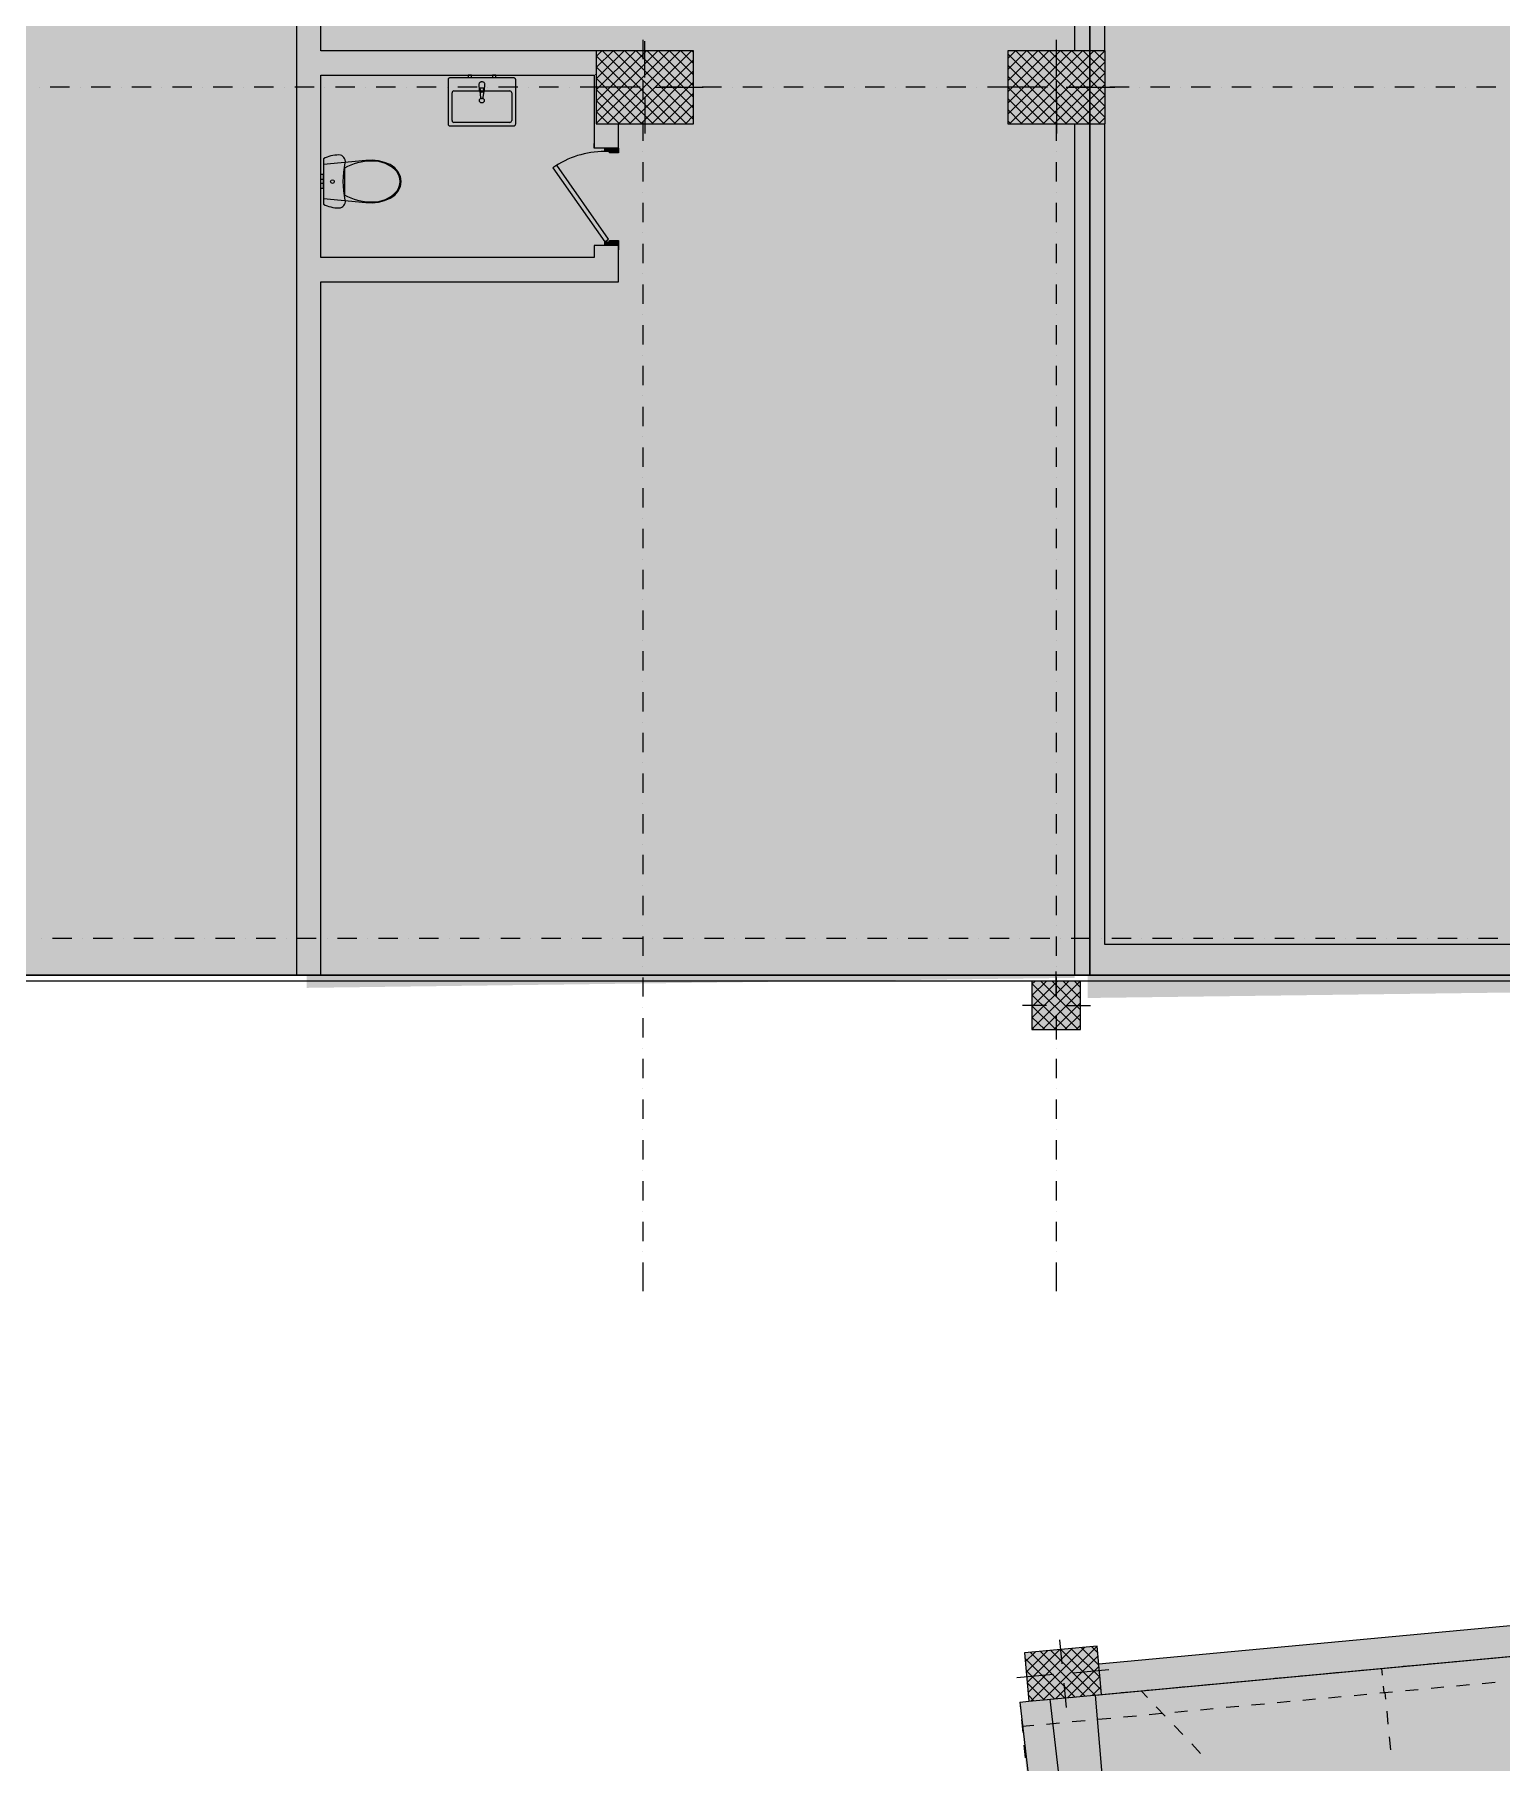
# Model space of a CAD drawing. Header units: centimetres. Extents: x -6559 to 4488, y -7535 to 372.
# Drawn here: x -2125 to -925, y -2466 to -1052 of the extents above; entities that cross this region are included whole.
import ezdxf

# ---------------------------------------------------------------- set-up
doc = ezdxf.new("R2010")
doc.units = ezdxf.units.CM
for name, color, linetype in [('PDF_ - lokalet d', 7, 'Continuous'), ('PDF_A - Muret', 7, 'Continuous'), ('PDF_A - Shtyllat', 7, 'Continuous')]:
    doc.layers.add(name, color=color, linetype=linetype)
for name, color, linetype, true_color in [('PDF_2D Drafting - General', 7, 'Continuous', 0x7f7f7f), ('PDF_A - Akset', 7, 'Continuous', 0xfd4435), ('PDF_A - Fill Zone', 7, 'Continuous', 0x999999), ('PDF_A - Pllaka mbi bodrum', 7, 'Continuous', 0x7f7f7f), ('PDF_A - Rampa', 7, 'Continuous', 0x7f7f7f), ('PDF_A - Sanitaria', 7, 'Continuous', 0x7f7f7f), ('PDF_A - Sutereni Polyline', 7, 'Continuous', 0x029e21)]:
    doc.layers.add(name, color=color, linetype=linetype, true_color=true_color)

msp = doc.modelspace()

# ---------------------------------------------------------------- hatches: boundary and pattern name
at = {"layer": 'PDF_2D Drafting - General', "true_color": 0xf8fdfc, "transparency": 33554559}
msp.add_hatch(color=7, dxfattribs=at).paths.add_polyline_path([(-1908.5, 68.7), (-1901.1, 68.7), (-1901.1, -1821.5), (-2493.1, -1821.5), (-2493.1, 68.7)])
at = {"layer": 'PDF_2D Drafting - General', "true_color": 0xfcfafa, "transparency": 33554559}
msp.add_hatch(color=7, dxfattribs=at).paths.add_polyline_path([(-1269.5, 68.7), (-1262, 68.7), (-1262, -1821.5), (-1901.1, -1821.5), (-1901.1, 68.7)])
at = {"layer": 'PDF_A - Muret', "transparency": 33554559}
for points in [[(-1274.4, -110.4), (-1269.5, -110.4), (-1269.5, 63.7), (-1249.6, 63.7), (-1249.6, -1065.4), (-1274.4, -1065.4), (-1274.4, -548.1), (-1269.5, -548.1), (-1269.5, -369), (-1274.4, -369)], [(-1667.4, -1145), (-1667.4, -1085.3), (-1665.8, -1085.3), (-1665.8, -1125.1), (-1647.5, -1125.1), (-1647.5, -1145)]]:
    msp.add_hatch(color=256, dxfattribs=at).paths.add_polyline_path(points)
at = {"layer": 'PDF_A - Muret', "true_color": 0xffffff, "transparency": 33554559}
for points in [[(-1647.5, -1149), (-1654.9, -1149), (-1654.9, -1147.8), (-1658.9, -1147.8), (-1658.9, -1145), (-1647.5, -1145)], [(-1647.5, -1224.6), (-1658.9, -1224.6), (-1658.9, -1221.8), (-1654.9, -1221.8), (-1654.9, -1220.6), (-1647.5, -1220.6)], [(-748.1, -2338.1), (-745.8, -2362.8), (-686.4, -2357.3), (-688.7, -2332.6), (-181.9, -2285.4), (-176.4, -2309.8), (-1252.4, -2410), (-1254.7, -2385.2)], [(-1319.2, -2416.2), (-1311.8, -2415.4), (-1311.8, -2415.5), (-1294.4, -2413.9), (-1236.7, -2913.1), (-1261.5, -2915.5)]]:
    msp.add_hatch(color=7, dxfattribs=at).paths.add_polyline_path(points)

# ---------------------------------------------------------------- linework, layer by layer
at = {"layer": 'PDF_ - lokalet d', "color": 7, "true_color": 0xffffff, "transparency": 33554559}
for points in [[(-1901.1, -1816.4), (-2501.9, -1824.2), (-1901.1, 63.6), (-2500.3, 71.4)], [(-1274.4, -1823.8), (-1902.7, -1832), (-1274.4, 55.5), (-1901.1, 63.6)], [(-699.4, -1833), (-1263.8, -1840.3), (-699.4, 48), (-1262.2, 55.3)]]:
    msp.add_solid(points, dxfattribs=at)
at = {"layer": 'PDF_A - Akset', "lineweight": 0}
for points in [[(-1627.6, -1056.6), (-1627.6, -1072.4)], [(-1289.4, -1056.6), (-1289.4, -1072.4)], [(-1627.6, -1081.1), (-1627.6, -1081.1)], [(-1289.4, -1081.1), (-1289.4, -1081.1)], [(-2121.3, -1095.3), (-2121.3, -1095.3)], [(-2096.7, -1095.3), (-2112.5, -1095.3)], [(-2088, -1095.3), (-2088, -1095.3)], [(-2063.4, -1095.3), (-2079.2, -1095.3)], [(-2054.6, -1095.3), (-2054.6, -1095.3)], [(-2030.1, -1095.3), (-2045.8, -1095.3)], [(-2021.3, -1095.3), (-2021.3, -1095.3)], [(-1996.7, -1095.3), (-2012.5, -1095.3)], [(-1987.9, -1095.3), (-1987.9, -1095.3)], [(-1963.4, -1095.3), (-1979.2, -1095.3)], [(-1954.6, -1095.3), (-1954.6, -1095.3)], [(-1930, -1095.3), (-1945.8, -1095.3)], [(-1921.3, -1095.3), (-1921.3, -1095.3)], [(-1896.7, -1095.3), (-1912.5, -1095.3)], [(-1887.9, -1095.3), (-1887.9, -1095.3)], [(-1863.4, -1095.3), (-1879.2, -1095.3)], [(-1854.6, -1095.3), (-1854.6, -1095.3)], [(-1830, -1095.3), (-1845.8, -1095.3)], [(-1821.2, -1095.3), (-1821.2, -1095.3)], [(-1796.7, -1095.3), (-1812.5, -1095.3)], [(-1787.9, -1095.3), (-1787.9, -1095.3)], [(-1763.3, -1095.3), (-1779.1, -1095.3)], [(-1754.6, -1095.3), (-1754.6, -1095.3)], [(-1730, -1095.3), (-1745.8, -1095.3)], [(-1721.2, -1095.3), (-1721.2, -1095.3)], [(-1696.7, -1095.3), (-1712.5, -1095.3)], [(-1687.9, -1095.3), (-1687.9, -1095.3)], [(-1663.3, -1095.3), (-1679.1, -1095.3)], [(-1654.5, -1095.3), (-1654.5, -1095.3)], [(-1630, -1095.3), (-1645.8, -1095.3)], [(-1627.6, -1089.9), (-1627.6, -1105.7)], [(-1621.2, -1095.3), (-1621.2, -1095.3)], [(-1596.6, -1095.3), (-1612.4, -1095.3)], [(-1587.9, -1095.3), (-1587.9, -1095.3)], [(-1563.3, -1095.3), (-1579.1, -1095.3)], [(-1554.5, -1095.3), (-1554.5, -1095.3)], [(-1530, -1095.3), (-1545.8, -1095.3)], [(-1521.2, -1095.3), (-1521.2, -1095.3)], [(-1496.6, -1095.3), (-1512.4, -1095.3)], [(-1487.9, -1095.3), (-1487.9, -1095.3)], [(-1463.3, -1095.3), (-1479.1, -1095.3)], [(-1454.5, -1095.3), (-1454.5, -1095.3)], [(-1429.9, -1095.3), (-1445.7, -1095.3)], [(-1421.2, -1095.3), (-1421.2, -1095.3)], [(-1396.6, -1095.3), (-1412.4, -1095.3)], [(-1387.8, -1095.3), (-1387.8, -1095.3)], [(-1363.3, -1095.3), (-1379.1, -1095.3)], [(-1354.5, -1095.3), (-1354.5, -1095.3)], [(-1329.9, -1095.3), (-1345.7, -1095.3)], [(-1321.2, -1095.3), (-1321.2, -1095.3)], [(-1296.6, -1095.3), (-1312.4, -1095.3)], [(-1289.4, -1089.9), (-1289.4, -1105.7)], [(-1287.8, -1095.3), (-1287.8, -1095.3)], [(-1263.2, -1095.3), (-1279, -1095.3)], [(-1254.5, -1095.3), (-1254.5, -1095.3)], [(-1229.9, -1095.3), (-1245.7, -1095.3)], [(-1221.1, -1095.3), (-1221.1, -1095.3)], [(-1196.6, -1095.3), (-1212.4, -1095.3)], [(-1187.8, -1095.3), (-1187.8, -1095.3)], [(-1163.2, -1095.3), (-1179, -1095.3)], [(-1154.5, -1095.3), (-1154.5, -1095.3)], [(-1129.9, -1095.3), (-1145.7, -1095.3)], [(-1121.1, -1095.3), (-1121.1, -1095.3)], [(-1096.5, -1095.3), (-1112.3, -1095.3)], [(-1087.8, -1095.3), (-1087.8, -1095.3)], [(-1063.2, -1095.3), (-1079, -1095.3)], [(-1054.4, -1095.3), (-1054.4, -1095.3)], [(-1029.9, -1095.3), (-1045.7, -1095.3)], [(-1021.1, -1095.3), (-1021.1, -1095.3)], [(-996.5, -1095.3), (-1012.3, -1095.3)], [(-987.8, -1095.3), (-987.8, -1095.3)], [(-963.2, -1095.3), (-979, -1095.3)], [(-954.4, -1095.3), (-954.4, -1095.3)], [(-929.9, -1095.3), (-945.6, -1095.3)], [(-1627.6, -1114.5), (-1627.6, -1114.5)], [(-1289.4, -1114.5), (-1289.4, -1114.5)], [(-1627.6, -1123.2), (-1627.6, -1139)], [(-1289.4, -1123.2), (-1289.4, -1139)], [(-1627.6, -1147.8), (-1627.6, -1147.8)], [(-1627.6, -1156.6), (-1627.6, -1172.4)], [(-1289.4, -1147.8), (-1289.4, -1147.8)], [(-1289.4, -1156.6), (-1289.4, -1172.4)], [(-1627.6, -1181.2), (-1627.6, -1181.2)], [(-1289.4, -1181.2), (-1289.4, -1181.2)], [(-1627.6, -1189.9), (-1627.6, -1205.7)], [(-1289.4, -1189.9), (-1289.4, -1205.7)], [(-1627.6, -1214.5), (-1627.6, -1214.5)], [(-1289.4, -1214.5), (-1289.4, -1214.5)], [(-1627.6, -1223.3), (-1627.6, -1239.1)], [(-1289.4, -1223.3), (-1289.4, -1239.1)], [(-1627.6, -1247.8), (-1627.6, -1247.8)], [(-1627.6, -1256.6), (-1627.6, -1272.4)], [(-1289.4, -1247.8), (-1289.4, -1247.8)], [(-1289.4, -1256.6), (-1289.4, -1272.4)], [(-1627.6, -1281.2), (-1627.6, -1281.2)], [(-1289.4, -1281.2), (-1289.4, -1281.2)], [(-1627.6, -1289.9), (-1627.6, -1305.7)], [(-1289.4, -1289.9), (-1289.4, -1305.7)], [(-1627.6, -1314.5), (-1627.6, -1314.5)], [(-1289.4, -1314.5), (-1289.4, -1314.5)], [(-1627.6, -1323.3), (-1627.6, -1339.1)], [(-1289.4, -1323.3), (-1289.4, -1339.1)], [(-1627.6, -1347.8), (-1627.6, -1347.8)], [(-1627.6, -1356.6), (-1627.6, -1372.4)], [(-1289.4, -1347.8), (-1289.4, -1347.8)], [(-1289.4, -1356.6), (-1289.4, -1372.4)], [(-1627.6, -1381.2), (-1627.6, -1381.2)], [(-1289.4, -1381.2), (-1289.4, -1381.2)], [(-1627.6, -1390), (-1627.6, -1405.8)], [(-1289.4, -1390), (-1289.4, -1405.8)], [(-1627.6, -1414.5), (-1627.6, -1414.5)], [(-1627.6, -1423.3), (-1627.6, -1439.1)], [(-1289.4, -1414.5), (-1289.4, -1414.5)], [(-1289.4, -1423.3), (-1289.4, -1439.1)], [(-1627.6, -1447.9), (-1627.6, -1447.9)], [(-1289.4, -1447.9), (-1289.4, -1447.9)], [(-1627.6, -1456.6), (-1627.6, -1472.4)], [(-1289.4, -1456.6), (-1289.4, -1472.4)], [(-1627.6, -1481.2), (-1627.6, -1481.2)], [(-1289.4, -1481.2), (-1289.4, -1481.2)], [(-1627.6, -1490), (-1627.6, -1505.8)], [(-1289.4, -1490), (-1289.4, -1505.8)], [(-1627.6, -1514.5), (-1627.6, -1514.5)], [(-1627.6, -1523.3), (-1627.6, -1539.1)], [(-1289.4, -1514.5), (-1289.4, -1514.5)], [(-1289.4, -1523.3), (-1289.4, -1539.1)], [(-1627.6, -1547.9), (-1627.6, -1547.9)], [(-1289.4, -1547.9), (-1289.4, -1547.9)], [(-1627.6, -1556.7), (-1627.6, -1572.5)], [(-1289.4, -1556.7), (-1289.4, -1572.5)], [(-1627.6, -1581.2), (-1627.6, -1581.2)], [(-1289.4, -1581.2), (-1289.4, -1581.2)], [(-1627.6, -1590), (-1627.6, -1605.8)], [(-1289.4, -1590), (-1289.4, -1605.8)], [(-1627.6, -1614.6), (-1627.6, -1614.6)], [(-1627.6, -1623.3), (-1627.6, -1639.1)], [(-1289.4, -1614.6), (-1289.4, -1614.6)], [(-1289.4, -1623.3), (-1289.4, -1639.1)], [(-1627.6, -1647.9), (-1627.6, -1647.9)], [(-1289.4, -1647.9), (-1289.4, -1647.9)], [(-1627.6, -1656.7), (-1627.6, -1672.5)], [(-1289.4, -1656.7), (-1289.4, -1672.5)], [(-1627.6, -1681.2), (-1627.6, -1681.2)], [(-1289.4, -1681.2), (-1289.4, -1681.2)], [(-1627.6, -1690), (-1627.6, -1705.8)], [(-1289.4, -1690), (-1289.4, -1705.8)], [(-1627.6, -1714.6), (-1627.6, -1714.6)], [(-1627.6, -1723.3), (-1627.6, -1739.1)], [(-1289.4, -1714.6), (-1289.4, -1714.6)], [(-1289.4, -1723.3), (-1289.4, -1739.1)], [(-1627.6, -1747.9), (-1627.6, -1747.9)], [(-1289.4, -1747.9), (-1289.4, -1747.9)], [(-1627.6, -1756.7), (-1627.6, -1772.5)], [(-1289.4, -1756.7), (-1289.4, -1772.5)], [(-2119.5, -1791.6), (-2119.5, -1791.6)], [(-2094.9, -1791.6), (-2110.7, -1791.6)], [(-2086.2, -1791.6), (-2086.2, -1791.6)], [(-2061.6, -1791.6), (-2077.4, -1791.6)], [(-2052.8, -1791.6), (-2052.8, -1791.6)], [(-2028.3, -1791.6), (-2044.1, -1791.6)], [(-2019.5, -1791.6), (-2019.5, -1791.6)], [(-1994.9, -1791.6), (-2010.7, -1791.6)], [(-1986.2, -1791.6), (-1986.2, -1791.6)], [(-1961.6, -1791.6), (-1977.4, -1791.6)], [(-1952.8, -1791.6), (-1952.8, -1791.6)], [(-1928.3, -1791.6), (-1944, -1791.6)], [(-1919.5, -1791.6), (-1919.5, -1791.6)], [(-1894.9, -1791.6), (-1910.7, -1791.6)], [(-1886.1, -1791.6), (-1886.1, -1791.6)], [(-1861.6, -1791.6), (-1877.4, -1791.6)], [(-1852.8, -1791.6), (-1852.8, -1791.6)], [(-1828.2, -1791.6), (-1844, -1791.6)], [(-1819.5, -1791.6), (-1819.5, -1791.6)], [(-1794.9, -1791.6), (-1810.7, -1791.6)], [(-1786.1, -1791.6), (-1786.1, -1791.6)], [(-1761.6, -1791.6), (-1777.3, -1791.6)], [(-1752.8, -1791.6), (-1752.8, -1791.6)], [(-1728.2, -1791.6), (-1744, -1791.6)], [(-1719.4, -1791.6), (-1719.4, -1791.6)], [(-1694.9, -1791.6), (-1710.7, -1791.6)], [(-1686.1, -1791.6), (-1686.1, -1791.6)], [(-1661.5, -1791.6), (-1677.3, -1791.6)], [(-1652.8, -1791.6), (-1652.8, -1791.6)], [(-1628.2, -1791.6), (-1644, -1791.6)], [(-1627.6, -1781.3), (-1627.6, -1781.3)], [(-1627.6, -1790), (-1627.6, -1805.8)], [(-1619.4, -1791.6), (-1619.4, -1791.6)], [(-1594.9, -1791.6), (-1610.7, -1791.6)], [(-1586.1, -1791.6), (-1586.1, -1791.6)], [(-1561.5, -1791.6), (-1577.3, -1791.6)], [(-1552.7, -1791.6), (-1552.7, -1791.6)], [(-1528.2, -1791.6), (-1544, -1791.6)], [(-1519.4, -1791.6), (-1519.4, -1791.6)], [(-1494.8, -1791.6), (-1510.6, -1791.6)], [(-1486.1, -1791.6), (-1486.1, -1791.6)], [(-1461.5, -1791.6), (-1477.3, -1791.6)], [(-1452.7, -1791.6), (-1452.7, -1791.6)], [(-1428.2, -1791.6), (-1444, -1791.6)], [(-1419.4, -1791.6), (-1419.4, -1791.6)], [(-1394.8, -1791.6), (-1410.6, -1791.6)], [(-1386, -1791.6), (-1386, -1791.6)], [(-1361.5, -1791.6), (-1377.3, -1791.6)], [(-1352.7, -1791.6), (-1352.7, -1791.6)], [(-1328.1, -1791.6), (-1343.9, -1791.6)], [(-1319.4, -1791.6), (-1319.4, -1791.6)], [(-1294.8, -1791.6), (-1310.6, -1791.6)], [(-1289.4, -1781.3), (-1289.4, -1781.3)], [(-1289.4, -1790), (-1289.4, -1805.8)], [(-1286, -1791.6), (-1286, -1791.6)], [(-1261.5, -1791.6), (-1277.3, -1791.6)], [(-1252.7, -1791.6), (-1252.7, -1791.6)], [(-1228.1, -1791.6), (-1243.9, -1791.6)], [(-1219.4, -1791.6), (-1219.4, -1791.6)], [(-1194.8, -1791.6), (-1210.6, -1791.6)], [(-1186, -1791.6), (-1186, -1791.6)], [(-1161.4, -1791.6), (-1177.2, -1791.6)], [(-1152.7, -1791.6), (-1152.7, -1791.6)], [(-1128.1, -1791.6), (-1143.9, -1791.6)], [(-1119.3, -1791.6), (-1119.3, -1791.6)], [(-1094.8, -1791.6), (-1110.6, -1791.6)], [(-1086, -1791.6), (-1086, -1791.6)], [(-1061.4, -1791.6), (-1077.2, -1791.6)], [(-1052.7, -1791.6), (-1052.7, -1791.6)], [(-1028.1, -1791.6), (-1043.9, -1791.6)], [(-1019.3, -1791.6), (-1019.3, -1791.6)], [(-994.7, -1791.6), (-1010.5, -1791.6)], [(-986, -1791.6), (-986, -1791.6)], [(-961.4, -1791.6), (-977.2, -1791.6)], [(-952.6, -1791.6), (-952.6, -1791.6)], [(-928.1, -1791.6), (-943.9, -1791.6)], [(-1627.6, -1814.6), (-1627.6, -1814.6)], [(-1289.4, -1814.6), (-1289.4, -1814.6)], [(-1627.6, -1823.4), (-1627.6, -1839.2)], [(-1289.4, -1823.4), (-1289.4, -1839.2)], [(-1627.6, -1847.9), (-1627.6, -1847.9)], [(-1289.4, -1847.9), (-1289.4, -1847.9)], [(-1627.6, -1856.7), (-1627.6, -1872.5)], [(-1289.4, -1856.7), (-1289.4, -1872.5)], [(-1627.6, -1881.3), (-1627.6, -1881.3)], [(-1627.6, -1890), (-1627.6, -1905.8)], [(-1289.4, -1881.3), (-1289.4, -1881.3)], [(-1289.4, -1890), (-1289.4, -1905.8)], [(-1627.6, -1914.6), (-1627.6, -1914.6)], [(-1289.4, -1914.6), (-1289.4, -1914.6)], [(-1627.6, -1923.4), (-1627.6, -1939.2)], [(-1289.4, -1923.4), (-1289.4, -1939.2)], [(-1627.6, -1948), (-1627.6, -1948)], [(-1289.4, -1948), (-1289.4, -1948)], [(-1627.6, -1956.7), (-1627.6, -1972.5)], [(-1289.4, -1956.7), (-1289.4, -1972.5)], [(-1627.6, -1981.3), (-1627.6, -1981.3)], [(-1627.6, -1990.1), (-1627.6, -2005.9)], [(-1289.4, -1981.3), (-1289.4, -1981.3)], [(-1289.4, -1990.1), (-1289.4, -2005.9)], [(-1627.6, -2014.6), (-1627.6, -2014.6)], [(-1289.4, -2014.6), (-1289.4, -2014.6)], [(-1627.6, -2023.4), (-1627.6, -2039.2)], [(-1289.4, -2023.4), (-1289.4, -2039.2)], [(-1627.6, -2048), (-1627.6, -2048)], [(-1289.4, -2048), (-1289.4, -2048)], [(-1627.6, -2056.7), (-1627.6, -2080.1)], [(-1289.4, -2056.7), (-1289.4, -2080.1)]]:
    msp.add_lwpolyline(points, dxfattribs=at)
at = {"layer": 'PDF_A - Fill Zone', "lineweight": 0}
for points in [[(-1262, 68.7), (-1262, -1821.5)], [(-1262, -1821.5), (-1262, 68.7)], [(-1262, -1821.5), (-2697, -1821.5)], [(-699.4, -1821.5), (-1262, -1821.5)]]:
    msp.add_lwpolyline(points, dxfattribs=at)
at = {"layer": 'PDF_A - Fill Zone', "color": 254, "true_color": 0xcccccc, "transparency": 33554559}
msp.add_solid([(-2697, 68.7), (-1262, 68.7), (-2697, -1821.5), (-1262, -1821.5)], dxfattribs=at)
at = {"layer": 'PDF_A - Fill Zone', "color": 7, "true_color": 0xfbf7f7, "transparency": 33554559}
msp.add_solid([(-699.4, 68.7), (-699.4, -1821.5), (-1262, 68.7), (-1262, -1821.5)], dxfattribs=at)
at = {"layer": 'PDF_A - Muret', "lineweight": 0}
for points in [[(-1911, 63.7), (-1911, -1821.5)], [(-1891.1, -1065.4), (-1891.1, 63.7)], [(-1249.6, -1065.4), (-1249.6, 63.7)], [(-1274.4, -548.1), (-1274.4, -1065.4)], [(-1665.8, -1065.4), (-1891.1, -1065.4)], [(-1891.1, -1234.6), (-1891.1, -1085.3)], [(-1891.1, -1085.3), (-1667.4, -1085.3)], [(-1667.4, -1085.3), (-1667.4, -1145)], [(-1647.5, -1145), (-1647.5, -1125.1)], [(-1274.4, -1125.1), (-1274.4, -1821.5)], [(-1249.6, -1796.6), (-1249.6, -1125.1)], [(-1667.4, -1145), (-1667.4, -1141.3)], [(-1647.5, -1145), (-1647.5, -1141.3)], [(-1658.9, -1145), (-1667.4, -1145)], [(-1647.5, -1145), (-1658.9, -1145)], [(-1667.4, -1224.6), (-1667.4, -1228.3)], [(-1658.9, -1224.6), (-1667.4, -1224.6)], [(-1667.4, -1224.6), (-1667.4, -1234.6)], [(-1647.5, -1224.6), (-1658.9, -1224.6)], [(-1647.5, -1224.6), (-1647.5, -1228.3)], [(-1647.5, -1234.6), (-1647.5, -1224.6)], [(-1667.4, -1234.6), (-1891.1, -1234.6)], [(-1647.5, -1254.4), (-1647.5, -1234.6)], [(-1891.1, -1821.5), (-1891.1, -1254.4)], [(-1891.1, -1254.4), (-1647.5, -1254.4)], [(-895.9, -1796.6), (-1249.6, -1796.6)], [(-1911, -1821.5), (-1891.1, -1821.5)], [(-1274.4, -1821.5), (-1249.6, -1821.5)], [(-1249.6, -1821.5), (-757.1, -1821.5)]]:
    msp.add_lwpolyline(points, dxfattribs=at)
at = {"layer": 'PDF_A - Muret', "color": 8, "lineweight": 0, "true_color": 0x7f7f7f}
for points in [[(-1667.4, -1145), (-1667.4, -1141.3)], [(-1667.4, -1145), (-1667.4, -1141.3)], [(-1647.5, -1145), (-1647.5, -1141.3)], [(-1647.5, -1145), (-1647.5, -1141.3)], [(-1698.1, -1158.9), (-1701.4, -1161.2)], [(-1655.7, -1219.5), (-1698.1, -1158.9)], [(-1658.9, -1145), (-1667.4, -1145)], [(-1658.9, -1145), (-1667.4, -1145)], [(-1658.9, -1147.8), (-1658.9, -1145)], [(-1658.9, -1145), (-1647.5, -1145)], [(-1647.5, -1145), (-1658.9, -1145)], [(-1647.5, -1145), (-1658.9, -1145)], [(-1654.9, -1147.8), (-1658.9, -1147.8)], [(-1654.9, -1149), (-1654.9, -1147.8)], [(-1647.5, -1149), (-1654.9, -1149)], [(-1647.5, -1145), (-1647.5, -1149)], [(-1701.4, -1161.2), (-1658.9, -1221.8)], [(-1658.9, -1224.6), (-1667.4, -1224.6)], [(-1658.9, -1224.6), (-1667.4, -1224.6)], [(-1667.4, -1224.6), (-1667.4, -1228.3)], [(-1667.4, -1224.6), (-1667.4, -1228.3)], [(-1658.9, -1221.8), (-1655.7, -1219.5)], [(-1658.9, -1224.6), (-1658.9, -1221.8)], [(-1658.9, -1221.8), (-1654.9, -1221.8)], [(-1647.5, -1224.6), (-1658.9, -1224.6)], [(-1647.5, -1224.6), (-1658.9, -1224.6)], [(-1647.5, -1224.6), (-1658.9, -1224.6)], [(-1654.9, -1221.8), (-1654.9, -1220.6)], [(-1654.9, -1220.6), (-1647.5, -1220.6)], [(-1647.5, -1220.6), (-1647.5, -1224.6)], [(-1647.5, -1224.6), (-1647.5, -1228.3)], [(-1647.5, -1224.6), (-1647.5, -1228.3)]]:
    msp.add_lwpolyline(points, dxfattribs=at)
at = {"layer": 'PDF_A - Muret', "color": 253, "lineweight": 0, "true_color": 0xaaaaaa}
for points in [[(-1252.4, -2410), (-176.4, -2309.8)], [(-748.1, -2338.1), (-1254.7, -2385.2)], [(-1319.2, -2416.2), (-1311.8, -2415.4)], [(-1319.2, -2416.2), (-1261.5, -2915.5)], [(-1236.7, -2913.1), (-1294.4, -2413.9)]]:
    msp.add_lwpolyline(points, dxfattribs=at)
at = {"layer": 'PDF_A - Muret', "color": 8, "lineweight": 0, "true_color": 0x7f7f7f}
msp.add_arc((-1658.9, -1221.9), 74.1, 90.0166, 124.9792, dxfattribs=at)
at = {"layer": 'PDF_A - Muret', "transparency": 33554559}
for points in [[(-1911, 63.7), (-1891.1, 63.7), (-1911, -1821.5), (-1891.1, -1821.5)], [(-1667.4, -1065.4), (-1667.4, -1085.3), (-1891.1, -1065.4), (-1891.1, -1085.3)], [(-1667.4, -1065.4), (-1665.8, -1065.4), (-1667.4, -1085.3), (-1665.8, -1083.8)], [(-1665.8, -1083.8), (-1665.8, -1085.3), (-1667.4, -1085.3)], [(-1274.4, -1796.6), (-1274.4, -1125.1), (-1249.6, -1796.6), (-1249.6, -1125.1)], [(-1667.4, -1234.6), (-1667.4, -1224.6), (-1647.5, -1234.6), (-1647.5, -1224.6)], [(-1667.4, -1234.6), (-1667.4, -1254.4), (-1891.1, -1234.6), (-1891.1, -1254.4)], [(-1647.5, -1234.6), (-1647.5, -1254.4), (-1667.4, -1234.6)], [(-1667.4, -1254.4), (-1667.4, -1234.6), (-1647.5, -1254.4)], [(-1249.6, -1796.6), (-1249.6, -1821.5), (-1274.4, -1821.5)], [(-1249.6, -1796.6), (-1274.4, -1821.5), (-1274.4, -1796.6)], [(-757.1, -1796.6), (-757.1, -1821.5), (-1249.6, -1796.6), (-1249.6, -1821.5)]]:
    msp.add_solid(points, dxfattribs=at)
at = {"layer": 'PDF_A - Muret', "color": 7, "true_color": 0xffffff, "transparency": 33554559}
msp.add_solid([(-1701.4, -1161.2), (-1698.1, -1158.9), (-1658.9, -1221.8), (-1655.7, -1219.5)], dxfattribs=at)
at = {"layer": 'PDF_A - Pllaka mbi bodrum', "lineweight": 0}
for points in [[(-244.6, -1826.5), (-5024.8, -1826.4)], [(-244.6, -1826.5), (-5024.8, -1826.4)], [(-1257.3, -2410.5), (-136.7, -2306.2)], [(-1257.3, -2410.5), (-136.7, -2306.2)], [(-1215, -2911.1), (-1257.3, -2410.5)], [(-1215, -2911.1), (-1257.3, -2410.5)]]:
    msp.add_lwpolyline(points, dxfattribs=at)
at = {"layer": 'PDF_A - Rampa', "lineweight": 0}
for points in [[(-1026.6, -2389), (-1016.1, -2388)], [(-1023.4, -2388.7), (-1022.9, -2394.1)], [(-1005.6, -2387), (-995.1, -2386.1)], [(-984.7, -2385.1), (-974.2, -2384.1)], [(-963.7, -2383.1), (-953.2, -2382.2)], [(-942.7, -2381.2), (-932.2, -2380.2)], [(-1173.4, -2402.7), (-1162.9, -2401.7)], [(-1152.4, -2400.7), (-1141.9, -2399.7)], [(-1131.4, -2398.8), (-1120.9, -2397.8)], [(-1110.5, -2396.8), (-1100, -2395.8)], [(-1089.5, -2394.8), (-1079, -2393.9)], [(-1068.5, -2392.9), (-1058, -2391.9)], [(-1047.6, -2390.9), (-1037.1, -2390)], [(-961.9, -2402.9), (-951.4, -2402)], [(-961.9, -2402.9), (-951.4, -2402)], [(-940.9, -2401), (-930.4, -2400)], [(-940.9, -2401), (-930.4, -2400)], [(-1319.2, -2416.2), (-1309.6, -2415.3)], [(-1319.2, -2416.2), (-1318.7, -2421.7)], [(-1299.1, -2414.4), (-1288.7, -2413.4)], [(-1278.2, -2412.4), (-1267.7, -2411.4)], [(-1257.2, -2410.5), (-1246.7, -2409.5)], [(-1236.2, -2408.5), (-1225.8, -2407.5)], [(-1220.1, -2407), (-1214.9, -2412.5)], [(-1215.3, -2406.6), (-1204.8, -2405.6)], [(-1194.3, -2404.6), (-1183.8, -2403.6)], [(-1108.6, -2416.6), (-1098.1, -2415.6)], [(-1108.6, -2416.6), (-1098.1, -2415.6)], [(-1087.6, -2414.7), (-1077.2, -2413.7)], [(-1087.6, -2414.7), (-1077.2, -2413.7)], [(-1066.7, -2412.7), (-1056.2, -2411.7)], [(-1066.7, -2412.7), (-1056.2, -2411.7)], [(-1045.7, -2410.8), (-1035.2, -2409.8)], [(-1045.7, -2410.8), (-1035.2, -2409.8)], [(-1024.7, -2408.8), (-1014.3, -2407.8)], [(-1024.7, -2408.8), (-1014.3, -2407.8)], [(-1022, -2403.1), (-1021.5, -2408.5)], [(-1019.7, -2413.8), (-1020.2, -2408.4)], [(-1003.8, -2406.9), (-993.3, -2405.9)], [(-1003.8, -2406.9), (-993.3, -2405.9)], [(-982.8, -2404.9), (-972.3, -2403.9)], [(-982.8, -2404.9), (-972.3, -2403.9)], [(-1317.9, -2430.5), (-1316.9, -2441)], [(-1255.4, -2430.3), (-1244.9, -2429.3)], [(-1255.4, -2430.3), (-1244.9, -2429.3)], [(-1234.4, -2428.3), (-1223.9, -2427.4)], [(-1234.4, -2428.3), (-1223.9, -2427.4)], [(-1213.4, -2426.4), (-1203, -2425.4)], [(-1213.4, -2426.4), (-1203, -2425.4)], [(-1207.7, -2420.1), (-1200.4, -2427.7)], [(-1192.5, -2424.4), (-1182, -2423.4)], [(-1192.5, -2424.4), (-1182, -2423.4)], [(-1171.5, -2422.5), (-1161, -2421.5)], [(-1171.5, -2422.5), (-1161, -2421.5)], [(-1150.5, -2420.5), (-1140.1, -2419.5)], [(-1150.5, -2420.5), (-1140.1, -2419.5)], [(-1129.6, -2418.6), (-1119.1, -2417.6)], [(-1129.6, -2418.6), (-1119.1, -2417.6)], [(-1017.8, -2434.3), (-1018.8, -2423.8)], [(-1317.4, -2436), (-1307.8, -2435.2)], [(-1317.4, -2436), (-1307.8, -2435.2)], [(-1297.3, -2434.2), (-1286.8, -2433.2)], [(-1297.3, -2434.2), (-1286.8, -2433.2)], [(-1276.3, -2432.2), (-1265.8, -2431.3)], [(-1276.3, -2432.2), (-1265.8, -2431.3)], [(-1193.1, -2435.3), (-1185.8, -2442.9)], [(-1015.8, -2455.2), (-1016.8, -2444.8)], [(-1315.9, -2451.5), (-1314.9, -2461.9)], [(-1178.6, -2450.5), (-1171.3, -2458.2)]]:
    msp.add_lwpolyline(points, dxfattribs=at)
at = {"layer": 'PDF_A - Rampa', "color": 7, "true_color": 0xffffff, "transparency": 33554559}
msp.add_solid([(-1319.2, -2416.2), (-136.4, -2306.1), (-1272.6, -2916.5), (-89.9, -2806.4)], dxfattribs=at)
at = {"layer": 'PDF_A - Sanitaria', "lineweight": 0}
for points in [[(-1786.7, -1088.5), (-1786.6, -1088.2)], [(-1786.6, -1088.2), (-1786.4, -1087.9)], [(-1786.4, -1087.9), (-1786.2, -1087.6)], [(-1786.2, -1087.6), (-1785.9, -1087.5)], [(-1785.9, -1087.5), (-1785.6, -1087.4)], [(-1785.6, -1087.4), (-1785.3, -1087.3)], [(-1785.3, -1087.3), (-1733.5, -1087.3)], [(-1768, -1085.3), (-1770.7, -1085.3)], [(-1770.7, -1085.3), (-1770.7, -1087.3)], [(-1770.7, -1087.3), (-1768, -1087.3)], [(-1768, -1087.3), (-1768, -1085.3)], [(-1748.1, -1085.3), (-1750.8, -1085.3)], [(-1750.8, -1085.3), (-1750.8, -1087.3)], [(-1750.8, -1087.3), (-1748.1, -1087.3)], [(-1748.1, -1087.3), (-1748.1, -1085.3)], [(-1733.5, -1087.3), (-1733.2, -1087.4)], [(-1733.2, -1087.4), (-1732.9, -1087.5)], [(-1732.9, -1087.5), (-1732.6, -1087.6)], [(-1732.6, -1087.6), (-1732.4, -1087.9)], [(-1732.4, -1087.9), (-1732.2, -1088.2)], [(-1732.2, -1088.2), (-1732.1, -1088.5)], [(-1786.8, -1088.8), (-1786.7, -1088.5)], [(-1786.8, -1125.6), (-1786.8, -1088.8)], [(-1783.8, -1122.6), (-1783.8, -1099.8)], [(-1782.3, -1098.3), (-1736.5, -1098.3)], [(-1761.8, -1092.8), (-1761.9, -1093.3)], [(-1761.9, -1093.3), (-1761.5, -1097.5)], [(-1761.7, -1092.3), (-1761.8, -1092.8)], [(-1761.5, -1091.9), (-1761.7, -1092.3)], [(-1761.2, -1091.5), (-1761.5, -1091.9)], [(-1761.5, -1097.5), (-1761.4, -1097.8)], [(-1761.4, -1097.8), (-1761.3, -1098.1)], [(-1761.3, -1098.1), (-1761.2, -1098.4)], [(-1760.8, -1091.2), (-1761.2, -1091.5)], [(-1761.2, -1098.4), (-1760.5, -1103.7)], [(-1760.3, -1091), (-1760.8, -1091.2)], [(-1760.8, -1097.2), (-1760.8, -1095.8)], [(-1760.8, -1095.8), (-1758, -1095.8)], [(-1759.9, -1090.9), (-1760.3, -1091)], [(-1759.4, -1090.8), (-1759.9, -1090.9)], [(-1758.9, -1090.9), (-1759.4, -1090.8)], [(-1758.4, -1091), (-1758.9, -1090.9)], [(-1758, -1091.2), (-1758.4, -1091)], [(-1758.3, -1103.7), (-1757.6, -1098.4)], [(-1757.6, -1091.5), (-1758, -1091.2)], [(-1758, -1095.8), (-1758, -1097.2)], [(-1757.3, -1091.9), (-1757.6, -1091.5)], [(-1757.6, -1098.4), (-1757.5, -1098.1)], [(-1757.5, -1098.1), (-1757.4, -1097.8)], [(-1757.4, -1097.8), (-1757.3, -1097.5)], [(-1757.1, -1092.3), (-1757.3, -1091.9)], [(-1757.3, -1097.5), (-1756.9, -1093.3)], [(-1757, -1092.8), (-1757.1, -1092.3)], [(-1756.9, -1093.3), (-1757, -1092.8)], [(-1735, -1099.8), (-1735, -1122.6)], [(-1732.1, -1088.5), (-1732, -1088.8)], [(-1732, -1088.8), (-1732, -1125.6)], [(-1760.5, -1103.7), (-1760.4, -1104)], [(-1760.4, -1104), (-1760.2, -1104.3)], [(-1760.2, -1104.3), (-1760, -1104.5)], [(-1760, -1104.5), (-1759.7, -1104.6)], [(-1759.7, -1104.6), (-1759.4, -1104.7)], [(-1759.4, -1104.7), (-1759.1, -1104.6)], [(-1759.1, -1104.6), (-1758.8, -1104.5)], [(-1758.8, -1104.5), (-1758.6, -1104.3)], [(-1758.6, -1104.3), (-1758.4, -1104)], [(-1758.4, -1104), (-1758.3, -1103.7)], [(-1786.7, -1126), (-1786.8, -1125.6)], [(-1786.6, -1126.3), (-1786.7, -1126)], [(-1786.4, -1126.6), (-1786.6, -1126.3)], [(-1786.2, -1126.8), (-1786.4, -1126.6)], [(-1785.9, -1127), (-1786.2, -1126.8)], [(-1785.6, -1127.1), (-1785.9, -1127)], [(-1785.3, -1127.1), (-1785.6, -1127.1)], [(-1733.5, -1127.1), (-1785.3, -1127.1)], [(-1736.5, -1124.1), (-1782.3, -1124.1)], [(-1733.2, -1127.1), (-1733.5, -1127.1)], [(-1732.9, -1127), (-1733.2, -1127.1)], [(-1732.6, -1126.8), (-1732.9, -1127)], [(-1732.4, -1126.6), (-1732.6, -1126.8)], [(-1732.2, -1126.3), (-1732.4, -1126.6)], [(-1732.1, -1126), (-1732.2, -1126.3)], [(-1732, -1125.6), (-1732.1, -1126)], [(-1887.6, -1153.1), (-1889.1, -1153.8)], [(-1889.1, -1153.8), (-1889.1, -1191)], [(-1854.3, -1155.1), (-1889.1, -1158.4)], [(-1889.1, -1158.4), (-1889.1, -1186.4)], [(-1886.1, -1152.5), (-1887.6, -1153.1)], [(-1884.5, -1151.9), (-1886.1, -1152.5)], [(-1882.9, -1151.5), (-1884.5, -1151.9)], [(-1881.3, -1151.2), (-1882.9, -1151.5)], [(-1879.7, -1150.9), (-1881.3, -1151.2)], [(-1878, -1150.8), (-1879.7, -1150.9)], [(-1876.4, -1150.7), (-1878, -1150.8)], [(-1875.2, -1150.9), (-1876.4, -1150.7)], [(-1874.1, -1151.2), (-1875.2, -1150.9)], [(-1873.1, -1151.9), (-1874.1, -1151.2)], [(-1872.3, -1152.7), (-1873.1, -1151.9)], [(-1871.7, -1153.6), (-1872.3, -1152.7)], [(-1871.9, -1160.8), (-1871.2, -1157)], [(-1871.3, -1154.7), (-1871.7, -1153.6)], [(-1871.1, -1155.9), (-1871.3, -1154.7)], [(-1871.2, -1157), (-1871.1, -1155.9)], [(-1849.1, -1155), (-1854.3, -1155.1)], [(-1844, -1155.5), (-1849.1, -1155)], [(-1839.1, -1156.8), (-1844, -1155.5)], [(-1834.4, -1158.6), (-1839.1, -1156.8)], [(-1830.7, -1161.2), (-1834.4, -1158.6)], [(-1891.1, -1168.4), (-1891.1, -1166.7)], [(-1889.1, -1166.7), (-1891.1, -1166.7)], [(-1891.1, -1170.8), (-1891.1, -1168.4)], [(-1891.1, -1171.3), (-1891.1, -1170.8)], [(-1889.1, -1170.8), (-1891.1, -1170.8)], [(-1891.1, -1172.4), (-1891.1, -1171.3)], [(-1891.1, -1173.5), (-1891.1, -1172.4)], [(-1889.1, -1168.4), (-1889.1, -1166.7)], [(-1889.1, -1170.8), (-1889.1, -1168.4)], [(-1889.1, -1171.3), (-1889.1, -1170.8)], [(-1889.1, -1172.4), (-1889.1, -1171.3)], [(-1889.1, -1173.5), (-1889.1, -1172.4)], [(-1872.8, -1172.4), (-1872.7, -1168.5)], [(-1872.7, -1176.2), (-1872.8, -1172.4)], [(-1872.7, -1168.5), (-1872.4, -1164.7)], [(-1872.4, -1164.7), (-1871.9, -1160.8)], [(-1871.9, -1161.5), (-1871.9, -1172.4)], [(-1871.9, -1172.4), (-1871.9, -1183.2)], [(-1827.9, -1164.5), (-1830.7, -1161.2)], [(-1826.1, -1168.3), (-1827.9, -1164.5)], [(-1825.5, -1172.4), (-1826.1, -1168.3)], [(-1826.1, -1176.5), (-1825.5, -1172.4)], [(-1891.1, -1174), (-1891.1, -1173.5)], [(-1889.1, -1174), (-1891.1, -1174)], [(-1891.1, -1176.4), (-1891.1, -1174)], [(-1891.1, -1178.1), (-1891.1, -1176.4)], [(-1889.1, -1178.1), (-1891.1, -1178.1)], [(-1889.1, -1174), (-1889.1, -1173.5)], [(-1889.1, -1176.4), (-1889.1, -1174)], [(-1889.1, -1178.1), (-1889.1, -1176.4)], [(-1889.1, -1186.4), (-1854.3, -1189.6)], [(-1872.4, -1180.1), (-1872.7, -1176.2)], [(-1871.9, -1183.9), (-1872.4, -1180.1)], [(-1871.2, -1187.7), (-1871.9, -1183.9)], [(-1839.1, -1188), (-1834.4, -1186.1)], [(-1834.4, -1186.1), (-1830.7, -1183.6)], [(-1830.7, -1183.6), (-1827.9, -1180.3)], [(-1827.9, -1180.3), (-1826.1, -1176.5)], [(-1889.1, -1191), (-1887.6, -1191.7)], [(-1887.6, -1191.7), (-1886.1, -1192.3)], [(-1886.1, -1192.3), (-1884.5, -1192.8)], [(-1884.5, -1192.8), (-1882.9, -1193.2)], [(-1882.9, -1193.2), (-1881.3, -1193.6)], [(-1881.3, -1193.6), (-1879.7, -1193.8)], [(-1879.7, -1193.8), (-1878, -1194)], [(-1878, -1194), (-1876.4, -1194)], [(-1876.4, -1194), (-1875.2, -1193.9)], [(-1875.2, -1193.9), (-1874.1, -1193.5)], [(-1874.1, -1193.5), (-1873.1, -1192.9)], [(-1873.1, -1192.9), (-1872.3, -1192.1)], [(-1872.3, -1192.1), (-1871.7, -1191.1)], [(-1871.7, -1191.1), (-1871.3, -1190)], [(-1871.3, -1190), (-1871.1, -1188.9)], [(-1871.1, -1188.9), (-1871.2, -1187.7)], [(-1854.3, -1189.6), (-1849.1, -1189.8)], [(-1849.1, -1189.8), (-1844, -1189.2)], [(-1844, -1189.2), (-1839.1, -1188)]]:
    msp.add_lwpolyline(points, dxfattribs=at)
for centre, radius in [((-1759.4, -1106.1), 1.99), ((-1881.7, -1172.4), 1.49)]:
    msp.add_circle(centre, radius, dxfattribs=at)
for centre, radius, start, end in [((-1782.3, -1099.8), 1.49, 89.8781, 180.112), ((-1759.4, -1097.3), 2.09, 212.6203, 327.3733), ((-1736.5, -1099.8), 1.5, 0.1185, 89.8988), ((-1782.3, -1122.6), 1.49, 179.8846, 270.1077), ((-1736.5, -1122.6), 1.5, 270.1154, 359.8849), ((-1850.5, -1198.2), 42.4, 88.6505, 120.2798), ((-1848.1, -1181.3), 25.6, 41.6, 93.2067), ((-1840, -1172.4), 13.7, 0.2077, 36.3802), ((-1840, -1172.3), 13.7, 323.6218, 359.7935), ((-1850.6, -1146.7), 42.3, 239.6641, 271.3795), ((-1848.1, -1163.5), 25.5, 266.7604, 318.4579)]:
    msp.add_arc(centre, radius, start, end, dxfattribs=at)
msp.add_ellipse((-1759.4, -1097.2), major_axis=(0.23, -1.35), ratio=0.992101, start_param=4.549603, end_param=7.682389, dxfattribs=at)
at = {"layer": 'PDF_A - Shtyllat', "lineweight": 0}
for points in [[(-1626, -1087.3), (-1626, -1057.5)], [(-1289.3, -1087.3), (-1289.3, -1057.5)], [(-1665.8, -1124.9), (-1606.3, -1065.4)], [(-1665.8, -1115.8), (-1615.5, -1065.4)], [(-1665.8, -1106.6), (-1624.6, -1065.4)], [(-1665.8, -1097.5), (-1633.7, -1065.4)], [(-1665.8, -1088.3), (-1642.9, -1065.4)], [(-1665.8, -1079.2), (-1652, -1065.4)], [(-1665.8, -1070), (-1661.2, -1065.4)], [(-1665.8, -1065.4), (-1665.8, -1125.1)], [(-1586.2, -1065.4), (-1665.8, -1065.4)], [(-1610.2, -1125.1), (-1665.8, -1069.5)], [(-1601, -1125.1), (-1660.7, -1065.4)], [(-1656.9, -1125.1), (-1597.2, -1065.4)], [(-1591.9, -1125.1), (-1651.6, -1065.4)], [(-1647.7, -1125.1), (-1588, -1065.4)], [(-1586.2, -1121.7), (-1642.4, -1065.4)], [(-1638.6, -1125.1), (-1586.2, -1072.8)], [(-1586.2, -1112.5), (-1633.3, -1065.4)], [(-1586.2, -1103.4), (-1624.2, -1065.4)], [(-1586.2, -1094.2), (-1615, -1065.4)], [(-1586.2, -1085.1), (-1605.9, -1065.4)], [(-1586.2, -1075.9), (-1596.7, -1065.4)], [(-1586.2, -1066.8), (-1587.6, -1065.4)], [(-1586.2, -1125.1), (-1586.2, -1065.4)], [(-1329.1, -1117.4), (-1277.1, -1065.4)], [(-1329.1, -1108.2), (-1286.3, -1065.4)], [(-1329.1, -1099.1), (-1295.4, -1065.4)], [(-1329.1, -1090), (-1304.5, -1065.4)], [(-1329.1, -1080.8), (-1313.7, -1065.4)], [(-1329.1, -1071.7), (-1322.8, -1065.4)], [(-1329.1, -1065.4), (-1329.1, -1125.1)], [(-1249.5, -1065.4), (-1329.1, -1065.4)], [(-1271.8, -1125.1), (-1329.1, -1067.9)], [(-1327.7, -1125.1), (-1268, -1065.4)], [(-1262.7, -1125.1), (-1322.4, -1065.4)], [(-1318.5, -1125.1), (-1258.8, -1065.4)], [(-1253.6, -1125.1), (-1313.2, -1065.4)], [(-1309.4, -1125.1), (-1249.7, -1065.4)], [(-1249.5, -1120.1), (-1304.1, -1065.4)], [(-1249.5, -1110.9), (-1294.9, -1065.4)], [(-1249.5, -1101.8), (-1285.8, -1065.4)], [(-1249.5, -1092.6), (-1276.7, -1065.4)], [(-1249.5, -1083.5), (-1267.5, -1065.4)], [(-1249.5, -1074.3), (-1258.4, -1065.4)], [(-1249.5, -1125.1), (-1249.5, -1065.4)], [(-1619.3, -1125.1), (-1665.8, -1078.7)], [(-1628.5, -1125.1), (-1665.8, -1087.8)], [(-1629.4, -1125.1), (-1586.2, -1081.9)], [(-1281, -1125.1), (-1329.1, -1077.1)], [(-1290.1, -1125.1), (-1329.1, -1086.2)], [(-1300.2, -1125.1), (-1249.5, -1074.4)], [(-1291.1, -1125.1), (-1249.5, -1083.5)], [(-1634, -1095.3), (-1673.8, -1095.3)], [(-1637.6, -1125.1), (-1665.8, -1097)], [(-1626, -1095.3), (-1626, -1095.3)], [(-1620.3, -1125.1), (-1586.2, -1091.1)], [(-1618, -1095.3), (-1578.3, -1095.3)], [(-1611.1, -1125.1), (-1586.2, -1100.2)], [(-1297.2, -1095.3), (-1337, -1095.3)], [(-1299.3, -1125.1), (-1329.1, -1095.3)], [(-1289.3, -1095.3), (-1289.3, -1095.3)], [(-1281.9, -1125.1), (-1249.5, -1092.7)], [(-1281.3, -1095.3), (-1241.5, -1095.3)], [(-1272.8, -1125.1), (-1249.5, -1101.8)], [(-1646.8, -1125.1), (-1665.8, -1106.1)], [(-1655.9, -1125.1), (-1665.8, -1115.2)], [(-1626, -1103.2), (-1626, -1133.1)], [(-1602, -1125.1), (-1586.2, -1109.3)], [(-1308.4, -1125.1), (-1329.1, -1104.5)], [(-1317.6, -1125.1), (-1329.1, -1113.6)], [(-1289.3, -1103.2), (-1289.3, -1133.1)], [(-1263.6, -1125.1), (-1249.5, -1111)], [(-1665.1, -1125.1), (-1665.8, -1124.4)], [(-1665.8, -1125.1), (-1586.2, -1125.1)], [(-1592.8, -1125.1), (-1586.2, -1118.5)], [(-1326.7, -1125.1), (-1329.1, -1122.8)], [(-1329.1, -1125.1), (-1249.5, -1125.1)], [(-1254.5, -1125.1), (-1249.5, -1120.1)], [(-1289.4, -1838.4), (-1289.4, -1818.5)], [(-1309.3, -1865.7), (-1270, -1826.4)], [(-1309.3, -1856.6), (-1279.1, -1826.4)], [(-1309.3, -1847.4), (-1288.3, -1826.4)], [(-1309.3, -1838.3), (-1297.4, -1826.4)], [(-1309.3, -1829.1), (-1306.6, -1826.4)], [(-1269.5, -1826.4), (-1309.3, -1826.4)], [(-1309.3, -1826.4), (-1309.3, -1866.2)], [(-1271.4, -1866.2), (-1309.3, -1828.4)], [(-1269.5, -1859.1), (-1302.1, -1826.4)], [(-1300.6, -1866.2), (-1269.5, -1835.1)], [(-1269.5, -1849.9), (-1292.9, -1826.4)], [(-1269.5, -1840.8), (-1283.8, -1826.4)], [(-1269.5, -1831.6), (-1274.6, -1826.4)], [(-1269.5, -1866.2), (-1269.5, -1826.4)], [(-1297.3, -1846.3), (-1317.2, -1846.3)], [(-1280.6, -1866.2), (-1309.3, -1837.6)], [(-1289.7, -1866.2), (-1309.3, -1846.7)], [(-1291.5, -1866.2), (-1269.5, -1844.2)], [(-1289.4, -1846.3), (-1289.4, -1846.3)], [(-1281.4, -1846.3), (-1261.5, -1846.3)], [(-1298.9, -1866.2), (-1309.3, -1855.9)], [(-1308, -1866.2), (-1309.3, -1865)], [(-1289.4, -1854.3), (-1289.4, -1874.2)], [(-1282.3, -1866.2), (-1269.5, -1853.4)], [(-1273.2, -1866.2), (-1269.5, -1862.5)], [(-1309.3, -1866.2), (-1269.5, -1866.2)], [(-1256, -2370.4), (-1315.5, -2375.9)], [(-1314, -2391.7), (-1296.4, -2374.1)], [(-1313.2, -2400.1), (-1286.4, -2373.2)], [(-1312.4, -2408.4), (-1276.3, -2372.3)], [(-1310.3, -2415.4), (-1266.2, -2371.3)], [(-1300.2, -2414.5), (-1256.1, -2370.4)], [(-1257.6, -2410.5), (-1294.1, -2373.9)], [(-1284.7, -2385), (-1286.5, -2365.2)], [(-1252.7, -2406.2), (-1285.8, -2373.2)], [(-1253.6, -2396.1), (-1277.4, -2372.4)], [(-1254.6, -2386), (-1269, -2371.6)], [(-1255.5, -2376), (-1260.7, -2370.8)], [(-1252.4, -2410), (-1256, -2370.4)], [(-1315.5, -2375.9), (-1311.8, -2415.5)], [(-1282.7, -2412.8), (-1315.1, -2380.4)], [(-1314.8, -2383.3), (-1306.5, -2375.1)], [(-1274.3, -2412), (-1310.9, -2375.5)], [(-1265.9, -2411.3), (-1302.5, -2374.7)], [(-1290.1, -2413.5), (-1255.3, -2378.7)], [(-1280, -2412.6), (-1254.5, -2387.1)], [(-1291.8, -2393.7), (-1321.6, -2396.5)], [(-1291, -2413.6), (-1314.1, -2390.5)], [(-1299.4, -2414.4), (-1313.2, -2400.6)], [(-1283.9, -2393), (-1283.9, -2393)], [(-1283.2, -2400.9), (-1281.3, -2420.7)], [(-1276, -2392.2), (-1246.3, -2389.5)], [(-1269.9, -2411.6), (-1253.7, -2395.4)], [(-1307.8, -2415.2), (-1312.2, -2410.7)], [(-1311.8, -2415.5), (-1252.4, -2410)], [(-1259.8, -2410.7), (-1252.9, -2403.8)]]:
    msp.add_lwpolyline(points, dxfattribs=at)
at = {"layer": 'PDF_A - Shtyllat', "color": 8, "true_color": 0x7f7f7f, "transparency": 33554559}
for points in [[(-1665.8, -1065.4), (-1586.2, -1065.4), (-1665.8, -1125.1), (-1586.2, -1125.1)], [(-1329.1, -1065.4), (-1249.5, -1065.4), (-1329.1, -1125.1), (-1249.5, -1125.1)], [(-1269.5, -1826.4), (-1269.5, -1866.2), (-1309.3, -1826.4), (-1309.3, -1866.2)], [(-1256, -2370.4), (-1252.4, -2410), (-1315.5, -2375.9), (-1311.8, -2415.5)]]:
    msp.add_solid(points, dxfattribs=at)
at = {"layer": 'PDF_A - Sutereni Polyline', "lineweight": 0}
msp.add_lwpolyline([(-2697, -1821.5), (-254.8, -1821.5)], dxfattribs=at)

doc.saveas('drawing.dxf')
